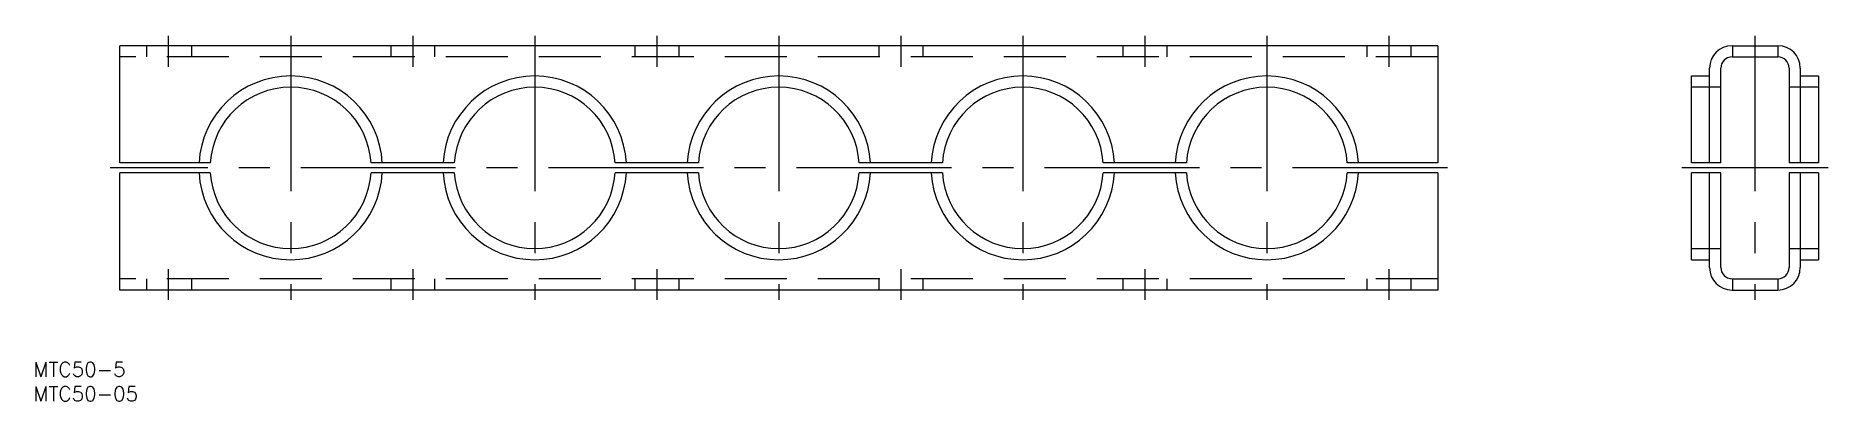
# Model space of a CAD drawing. Extents: x -52 to 315, y -48 to 27.
import ezdxf

# ---------------------------------------------------------------- set-up
doc = ezdxf.new("R2010")
doc.units = 0
doc.linetypes.add('CENTER', pattern=[50.8, 31.75, -6.35, 6.35, -6.35])
doc.linetypes.add('DASHED', pattern=[19.05, 12.7, -6.35])
doc.layers.get('0').update_dxf_attribs({"linetype": 'CONTINUOUS'})
doc.layers.add('CENTER', color=1, linetype='CENTER')
doc.styles.get("Standard").update_dxf_attribs({"font": 'txt.shx', "height": 3, "bigfont": 'bigfont.shx'})

msp = doc.modelspace()

# ---------------------------------------------------------------- linework, layer by layer
at = {"color": 7, "linetype": 'CONTINUOUS'}
for p, q in [((235, 25), (-35, 25)), ((-35, 1), (-35, 25)), ((235, 25), (235, 1)), ((295.3, 25), (304.7, 25)), ((295.3, 22.7), (304.7, 22.7)), ((287, 1), (287, 18.8)), ((287, 18.8), (290.7, 18.8)), ((290.7, 1), (290.7, 20.4)), ((293, 1), (293, 20.4)), ((307, 20.4), (307, 1)), ((309.3, 20.4), (309.3, 1)), ((309.3, 18.8), (313, 18.8)), ((313, 18.8), (313, 1)), ((-16.47, 1), (-35, 1)), ((33.53, 1), (16.47, 1)), ((83.53, 1), (66.47, 1)), ((133.53, 1), (116.47, 1)), ((183.53, 1), (166.47, 1)), ((235, 1), (216.47, 1)), ((293, 1), (287, 1)), ((313, 1), (307, 1)), ((-16.47, -1), (-35, -1)), ((-35, -25), (-35, -1)), ((33.53, -1), (16.47, -1)), ((83.53, -1), (66.47, -1)), ((133.53, -1), (116.47, -1)), ((183.53, -1), (166.47, -1)), ((235, -1), (216.47, -1)), ((235, -1), (235, -25)), ((287, -18.8), (287, -1)), ((293, -1), (287, -1)), ((290.7, -20.4), (290.7, -1)), ((293, -20.4), (293, -1)), ((313, -1), (307, -1)), ((307, -1), (307, -20.4)), ((309.3, -1), (309.3, -20.4)), ((313, -1), (313, -18.8)), ((287, -18.8), (290.7, -18.8)), ((309.3, -18.8), (313, -18.8)), ((235, -25), (-35, -25)), ((295.3, -22.7), (304.7, -22.7)), ((295.3, -25), (304.7, -25))]:
    msp.add_line(p, q, dxfattribs=at)
at = {"color": 3, "linetype": 'DASHED'}
for p, q in [((235, 22.7), (-35, 22.7)), ((-29.5, 22.7), (-29.5, 25)), ((-20.25, 22.7), (-20.25, 25)), ((20.5, 25), (20.5, 22.7)), ((29.5, 25), (29.5, 22.7)), ((70.5, 25), (70.5, 22.7)), ((79.5, 25), (79.5, 22.7)), ((120.5, 25), (120.5, 22.7)), ((129.5, 25), (129.5, 22.7)), ((170.5, 25), (170.5, 22.7)), ((179.5, 25), (179.5, 22.7)), ((220.5, 25), (220.5, 22.7)), ((229.5, 25), (229.5, 22.7)), ((295.5, 22.7), (295.5, 25)), ((304.75, 22.7), (304.75, 25)), ((293, 16.5), (287, 16.5)), ((313, 16.5), (307, 16.5)), ((287, -16.5), (293, -16.5)), ((307, -16.5), (313, -16.5)), ((235, -22.7), (-35, -22.7)), ((-29.5, -25), (-29.5, -22.7)), ((-20.25, -25), (-20.25, -22.7)), ((20.5, -22.7), (20.5, -25)), ((29.5, -22.7), (29.5, -25)), ((70.5, -22.7), (70.5, -25)), ((79.5, -22.7), (79.5, -25)), ((120.5, -22.7), (120.5, -25)), ((129.5, -22.7), (129.5, -25)), ((170.5, -22.7), (170.5, -25)), ((179.5, -22.7), (179.5, -25)), ((220.5, -22.7), (220.5, -25)), ((229.5, -22.7), (229.5, -25)), ((295.5, -25), (295.5, -22.7)), ((304.75, -25), (304.75, -22.7))]:
    msp.add_line(p, q, dxfattribs=at)
at = {"color": 7, "linetype": 'CONTINUOUS'}
for centre, radius, start, end in [((295.3, 20.4), 4.6, 90, 180), ((295.3, 20.4), 2.3, 90, 180), ((304.7, 20.4), 4.6, 0, 90), ((304.7, 20.4), 2.3, 0, 90), ((0, 0), 18.8, 3.0491, 176.9509), ((50, 0), 18.8, 3.0491, 176.9509), ((100, 0), 18.8, 3.0491, 176.9509), ((150, 0), 18.8, 3.0491, 176.9509), ((200, 0), 18.8, 3.0491, 176.9509), ((0, 0), 16.5, 3.4746, 176.5254), ((50, 0), 16.5, 3.4746, 176.5254), ((100, 0), 16.5, 3.4746, 176.5254), ((150, 0), 16.5, 3.4746, 176.5254), ((200, 0), 16.5, 3.4746, 176.5254), ((0, 0), 18.8, 183.0491, 356.9509), ((0, 0), 16.5, 183.4746, 356.5254), ((50, 0), 18.8, 183.0491, 356.9509), ((50, 0), 16.5, 183.4746, 356.5254), ((100, 0), 18.8, 183.0491, 356.9509), ((100, 0), 16.5, 183.4746, 356.5254), ((150, 0), 18.8, 183.0491, 356.9509), ((150, 0), 16.5, 183.4746, 356.5254), ((200, 0), 18.8, 183.0491, 356.9509), ((200, 0), 16.5, 183.4746, 356.5254), ((295.3, -20.4), 4.6, 180, 270), ((295.3, -20.4), 2.3, 180, 270), ((304.7, -20.4), 4.6, 270, 360), ((304.7, -20.4), 2.3, 270, 360)]:
    msp.add_arc(centre, radius, start, end, dxfattribs=at)
at = {"layer": 'CENTER', "color": 1, "linetype": 'CENTER'}
for p, q in [((-25, 20.7), (-25, 27)), ((0, 27), (0, -27)), ((25, 27), (25, 20.7)), ((50, 27), (50, -27)), ((75, 27), (75, 20.7)), ((100, 27), (100, -27)), ((125, 27), (125, 20.7)), ((150, 27), (150, -27)), ((175, 27), (175, 20.7)), ((200, 27), (200, -27)), ((225, 27), (225, 20.7)), ((300, 27), (300, -27)), ((237, 0), (-37, 0)), ((315, 0), (285, 0)), ((-25, -27), (-25, -20.7)), ((25, -20.7), (25, -27)), ((75, -20.7), (75, -27)), ((125, -20.7), (125, -27)), ((175, -20.7), (175, -27)), ((225, -20.7), (225, -27))]:
    msp.add_line(p, q, dxfattribs=at)

# ---------------------------------------------------------------- texts
at = {"color": 7, "linetype": 'CONTINUOUS'}
for s, p in [('MTC50-5', (-52.72, -42.72)), ('MTC50-05', (-52.72, -47.72))]:
    msp.add_text(s, height=3, dxfattribs=at).set_placement(p)

doc.saveas('drawing.dxf')
